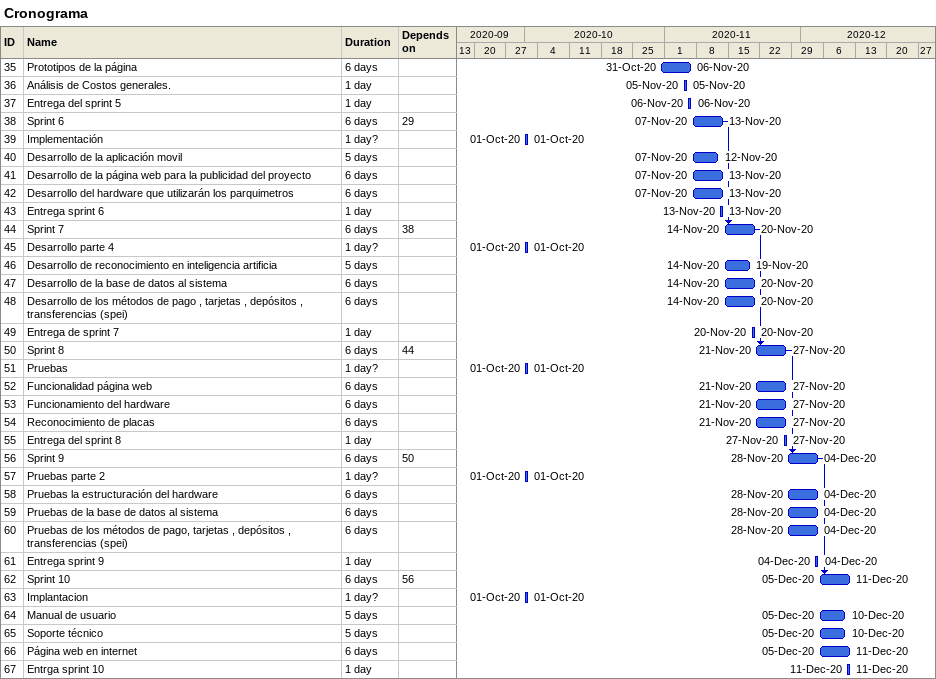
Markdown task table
Cronograma

| ID | Task | Duration | Start | Finish | Predecessors |
|---|---|---|---|---|---|
| 35 | Prototipos de la página | 6d | 2020-10-31 | 2020-11-06 |  |
| 36 | Análisis de Costos generales. | 1d | 2020-11-05 | 2020-11-05 |  |
| 37 | Entrega del sprint 5 | 1d | 2020-11-06 | 2020-11-06 |  |
| 38 | Sprint 6 | 6d | 2020-11-07 | 2020-11-13 | 29 |
| 39 | Implementación | 1d? | 2020-10-01 | 2020-10-01 |  |
| 40 | Desarrollo de la aplicación movil | 5d | 2020-11-07 | 2020-11-12 |  |
| 41 | Desarrollo de la página web para la publicidad del proyecto | 6d | 2020-11-07 | 2020-11-13 |  |
| 42 | Desarrollo del hardware que utilizarán los parquimetros | 6d | 2020-11-07 | 2020-11-13 |  |
| 43 | Entrega sprint 6 | 1d | 2020-11-13 | 2020-11-13 |  |
| 44 | Sprint 7 | 6d | 2020-11-14 | 2020-11-20 | 38 |
| 45 | Desarrollo parte 4 | 1d? | 2020-10-01 | 2020-10-01 |  |
| 46 | Desarrollo de reconocimiento en inteligencia artificia | 5d | 2020-11-14 | 2020-11-19 |  |
| 47 | Desarrollo de la base de datos al sistema | 6d | 2020-11-14 | 2020-11-20 |  |
| 48 | Desarrollo de los métodos de pago , tarjetas , depósitos , transferencias (spei) | 6d | 2020-11-14 | 2020-11-20 |  |
| 49 | Entrega de sprint 7 | 1d | 2020-11-20 | 2020-11-20 |  |
| 50 | Sprint 8 | 6d | 2020-11-21 | 2020-11-27 | 44 |
| 51 | Pruebas | 1d? | 2020-10-01 | 2020-10-01 |  |
| 52 | Funcionalidad página web | 6d | 2020-11-21 | 2020-11-27 |  |
| 53 | Funcionamiento del hardware | 6d | 2020-11-21 | 2020-11-27 |  |
| 54 | Reconocimiento de placas | 6d | 2020-11-21 | 2020-11-27 |  |
| 55 | Entrega del sprint 8 | 1d | 2020-11-27 | 2020-11-27 |  |
| 56 | Sprint 9 | 6d | 2020-11-28 | 2020-12-04 | 50 |
| 57 | Pruebas parte 2 | 1d? | 2020-10-01 | 2020-10-01 |  |
| 58 | Pruebas la estructuración del hardware | 6d | 2020-11-28 | 2020-12-04 |  |
| 59 | Pruebas de la base de datos al sistema | 6d | 2020-11-28 | 2020-12-04 |  |
| 60 | Pruebas de los métodos de pago, tarjetas , depósitos , transferencias (spei) | 6d | 2020-11-28 | 2020-12-04 |  |
| 61 | Entrega sprint 9 | 1d | 2020-12-04 | 2020-12-04 |  |
| 62 | Sprint 10 | 6d | 2020-12-05 | 2020-12-11 | 56 |
| 63 | Implantacion | 1d? | 2020-10-01 | 2020-10-01 |  |
| 64 | Manual de usuario | 5d | 2020-12-05 | 2020-12-10 |  |
| 65 | Soporte técnico | 5d | 2020-12-05 | 2020-12-10 |  |
| 66 | Página web en internet | 6d | 2020-12-05 | 2020-12-11 |  |
| 67 | Entrga sprint 10 | 1d | 2020-12-11 | 2020-12-11 |  |
